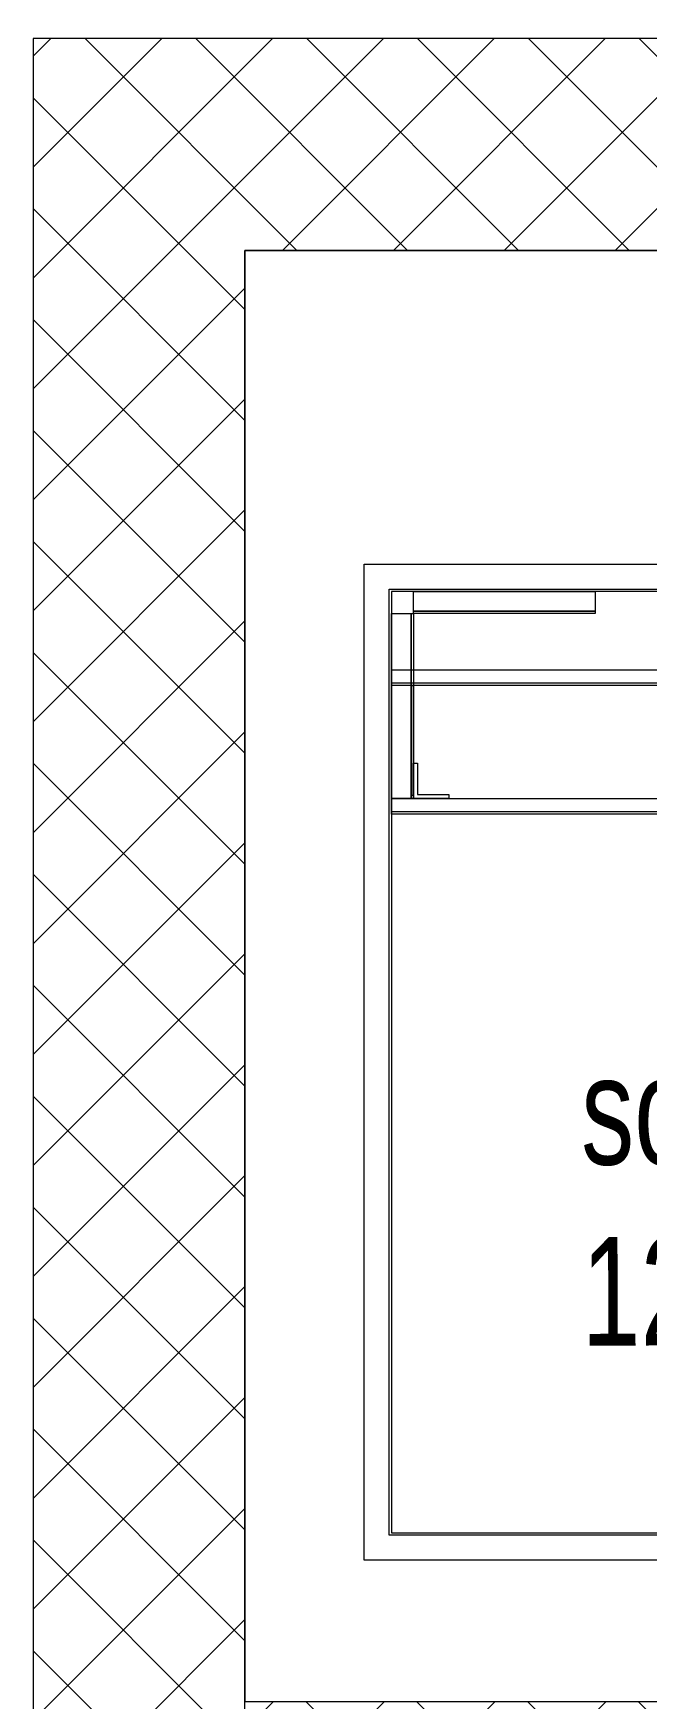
# Model space of a CAD drawing. Header units: millimetres. Extents: x -3782782348 to 131293, y -36553 to 57271.
# Drawn here: x 93025.5 to 93104.1, y 38637 to 38849.7 of the extents above; entities that cross this region are included whole.
import ezdxf

# ---------------------------------------------------------------- set-up
doc = ezdxf.new("R2010")
doc.units = ezdxf.units.MM
doc.header["$LTSCALE"] = 0.01
doc.layers.add('X_Ascensori', color=8, linetype='Continuous')
doc.layers.add('X_MURI', color=8, linetype='Continuous')
doc.styles.add('QUOTE', font='simplex.shx', dxfattribs={"width": 0.7})
pattern_1 = [(45, (139069.621, 4436.309), (-7.0710678, 7.0710678), []), (135, (139069.621, 4436.309), (-7.0710678, -7.0710678), [])]

# ---------------------------------------------------------------- blocks, each defined once
blk = doc.blocks.new('A$C63B8221F')
at = {"layer": 'X_Ascensori'}
for p, q in [((42344.8, 21738.83, 0), (42460.3, 21738.83, 0)), ((42344.8, 21611.83, 0), (42344.8, 21738.83, 0)), ((42348, 21615.03, 0), (42348, 21735.63, 0)), ((42348, 21735.63, 0), (42460.3, 21735.63, 0)), ((42348.3, 21735.33, 0), (42348.3, 21615.33, 0)), ((42460.3, 21735.33, 0), (42348.3, 21735.33, 0)), ((42351.1, 21732.83, 0), (42351.1, 21735.33, 0)), ((42351.1, 21735.33, 0), (42374.3, 21735.33, 0)), ((42374.3, 21735.33, 0), (42374.3, 21732.83, 0)), ((42348.3, 21732.53, 0), (42350.8, 21732.53, 0)), ((42348.3, 21708.93, 0), (42348.3, 21732.53, 0)), ((42350.8, 21732.53, 0), (42351.1, 21732.53, 0)), ((42350.8, 21708.93, 0), (42350.8, 21732.53, 0)), ((42350.8, 21732.53, 0), (42350.8, 21708.93, 0)), ((42351.1, 21732.53, 0), (42351.1, 21732.83, 0)), ((42351.1, 21732.83, 0), (42374.3, 21732.83, 0)), ((42374.3, 21732.83, 0), (42351.1, 21732.83, 0)), ((42374.3, 21732.53, 0), (42351.1, 21732.53, 0)), ((42351.1, 21732.53, 0), (42351.1, 21708.93, 0)), ((42374.3, 21732.83, 0), (42374.3, 21732.53, 0)), ((42348.3, 21723.33, 0), (42348.3, 21725.33, 0)), ((42348.3, 21725.33, 0), (42578.3, 21725.33, 0)), ((42348.3, 21723.63, 0), (42348.3, 21725.33, 0)), ((42348.3, 21725.33, 0), (42578.3, 21725.33, 0)), ((42578.3, 21723.63, 0), (42348.3, 21723.63, 0)), ((42578.3, 21723.33, 0), (42348.3, 21723.33, 0)), ((42350.9, 21723.33, 0), (42351.1, 21723.33, 0)), ((42350.9, 21709.33, 0), (42350.9, 21723.33, 0)), ((42351.1, 21723.33, 0), (42351.1, 21709.33, 0)), ((42351.1, 21713.43, 0), (42351.6, 21713.43, 0)), ((42351.1, 21708.93, 0), (42351.1, 21713.43, 0)), ((42351.6, 21713.43, 0), (42351.6, 21709.43, 0)), ((42348.3, 21706.93, 0), (42348.3, 21708.93, 0)), ((42348.3, 21708.93, 0), (42578.3, 21708.93, 0)), ((42348.3, 21707.23, 0), (42348.3, 21708.93, 0)), ((42348.3, 21708.93, 0), (42578.3, 21708.93, 0)), ((42350.8, 21708.93, 0), (42348.3, 21708.93, 0)), ((42351.1, 21708.93, 0), (42350.8, 21708.93, 0)), ((42351.1, 21709.33, 0), (42350.9, 21709.33, 0)), ((42355.6, 21708.93, 0), (42351.1, 21708.93, 0)), ((42351.6, 21709.43, 0), (42355.6, 21709.43, 0)), ((42355.6, 21709.43, 0), (42355.6, 21708.93, 0)), ((42578.3, 21707.23, 0), (42348.3, 21707.23, 0)), ((42578.3, 21706.93, 0), (42348.3, 21706.93, 0)), ((42460.3, 21615.03, 0), (42348, 21615.03, 0)), ((42348.3, 21615.33, 0), (42460.3, 21615.33, 0)), ((42460.3, 21611.83, 0), (42344.8, 21611.83, 0))]:
    blk.add_line(p, q, dxfattribs=at)

msp = doc.modelspace()

# ---------------------------------------------------------------- hatches: boundary and pattern name
at = {"layer": 'X_MURI', "ltscale": 4}
h = msp.add_hatch(dxfattribs=at)
h.set_pattern_fill('_USER', color=256, scale=10, angle=45, style=0, double=1, pattern_type=0)
h.set_pattern_definition(pattern_1)
h.paths.add_polyline_path([(90296.57, 39311.02), (90341.57, 39311.02), (90341.57, 39261.02), (90296.57, 39261.02)])
h.paths.add_polyline_path([(90296.57, 38915.02), (90341.57, 38915.02), (90341.57, 38865.02), (90296.57, 38865.02)])
h.paths.add_polyline_path([(90713.32, 38880.9), (90713.32, 38853.9), (90833.32, 38853.9), (90833.32, 38880.9)])
h.paths.add_polyline_path([(91296.57, 38837.04), (91323.57, 38837.04), (91323.57, 38606.35), (91296.57, 38606.35)])
h.paths.add_polyline_path([(91688.08, 38837.04), (91715.08, 38837.04), (91715.08, 38717.04), (91688.08, 38717.04)])
h.paths.add_polyline_path([(92397.55, 38409.02), (92377.55, 38409.02), (92377.55, 38849.02), (92397.55, 38849.02)])
h.paths.add_polyline_path([(93052.48, 38637.02), (93329.54, 38637.02), (93329.54, 38621.04), (93052.48, 38621.04)])
h.paths.add_polyline_path([(93052.48, 38822.02), (93329.48, 38822.02), (93329.48, 38849.02), (93025.48, 38849.02), (93025.48, 38409.02), (93329.48, 38409.02), (93329.48, 38436.02), (93052.48, 38436.02)])
h = msp.add_hatch(dxfattribs=at)
h.set_pattern_fill('_USER', color=256, scale=10, angle=45, style=0, double=1, pattern_type=0)
h.set_pattern_definition(pattern_1)
h.paths.add_polyline_path([(93329.48, 38849.02), (93025.48, 38849.02), (93025.48, 38409.02), (93329.48, 38409.02), (93329.48, 38436.02), (93052.48, 38436.02), (93052.48, 38822.02), (93329.48, 38822.02)])

# ---------------------------------------------------------------- linework, layer by layer
for p, q in [((93067.68, 38782.04, 0), (93183.18, 38782.04, 0)), ((93067.68, 38655.04, 0), (93067.68, 38782.04, 0)), ((93070.88, 38658.24, 0), (93070.88, 38778.84, 0)), ((93070.88, 38778.84, 0), (93183.18, 38778.84, 0)), ((93071.18, 38778.54, 0), (93071.18, 38658.54, 0)), ((93183.18, 38778.54, 0), (93071.18, 38778.54, 0)), ((93073.98, 38776.04, 0), (93073.98, 38778.54, 0)), ((93073.98, 38778.54, 0), (93097.18, 38778.54, 0)), ((93097.18, 38778.54, 0), (93097.18, 38776.04, 0)), ((93071.18, 38775.74, 0), (93073.68, 38775.74, 0)), ((93071.18, 38752.14, 0), (93071.18, 38775.74, 0)), ((93073.68, 38775.74, 0), (93073.98, 38775.74, 0)), ((93073.68, 38752.14, 0), (93073.68, 38775.74, 0)), ((93073.68, 38775.74, 0), (93073.68, 38752.14, 0)), ((93073.98, 38775.74, 0), (93073.98, 38776.04, 0)), ((93073.98, 38776.04, 0), (93097.18, 38776.04, 0)), ((93097.18, 38776.04, 0), (93073.98, 38776.04, 0)), ((93097.18, 38775.74, 0), (93073.98, 38775.74, 0)), ((93073.98, 38775.74, 0), (93073.98, 38752.14, 0)), ((93097.18, 38776.04, 0), (93097.18, 38775.74, 0)), ((93071.18, 38766.54, 0), (93071.18, 38768.54, 0)), ((93071.18, 38768.54, 0), (93301.18, 38768.54, 0)), ((93071.18, 38766.84, 0), (93071.18, 38768.54, 0)), ((93071.18, 38768.54, 0), (93301.18, 38768.54, 0)), ((93301.18, 38766.84, 0), (93071.18, 38766.84, 0)), ((93301.18, 38766.54, 0), (93071.18, 38766.54, 0)), ((93073.78, 38766.54, 0), (93073.98, 38766.54, 0)), ((93073.78, 38752.54, 0), (93073.78, 38766.54, 0)), ((93073.98, 38766.54, 0), (93073.98, 38752.54, 0)), ((93073.98, 38756.64, 0), (93074.48, 38756.64, 0)), ((93073.98, 38752.14, 0), (93073.98, 38756.64, 0)), ((93074.48, 38756.64, 0), (93074.48, 38752.64, 0)), ((93071.18, 38750.14, 0), (93071.18, 38752.14, 0)), ((93071.18, 38752.14, 0), (93301.18, 38752.14, 0)), ((93071.18, 38750.44, 0), (93071.18, 38752.14, 0)), ((93071.18, 38752.14, 0), (93301.18, 38752.14, 0)), ((93073.68, 38752.14, 0), (93071.18, 38752.14, 0)), ((93073.98, 38752.14, 0), (93073.68, 38752.14, 0)), ((93073.98, 38752.54, 0), (93073.78, 38752.54, 0)), ((93078.48, 38752.14, 0), (93073.98, 38752.14, 0)), ((93074.48, 38752.64, 0), (93078.48, 38752.64, 0)), ((93078.48, 38752.64, 0), (93078.48, 38752.14, 0)), ((93301.18, 38750.44, 0), (93071.18, 38750.44, 0)), ((93301.18, 38750.14, 0), (93071.18, 38750.14, 0)), ((93183.18, 38658.24, 0), (93070.88, 38658.24, 0)), ((93071.18, 38658.54, 0), (93183.18, 38658.54, 0)), ((93183.18, 38655.04, 0), (93067.68, 38655.04, 0))]:
    msp.add_line(p, q, dxfattribs=at)
at = {"layer": 'X_MURI', "ltscale": 4, "elevation": 0}
for points in [[(93052.48, 38822.02), (93329.48, 38822.02), (93329.48, 38849.02), (93025.48, 38849.02), (93025.48, 38409.02), (93329.48, 38409.02), (93329.48, 38436.02), (93052.48, 38436.02), (93052.48, 38822.02)], [(93052.48, 38822.02), (93329.48, 38822.02), (93329.48, 38849.02), (93025.48, 38849.02), (93025.48, 38409.02), (93329.48, 38409.02), (93329.48, 38436.02), (93052.48, 38436.02), (93052.48, 38822.02)], [(93329.48, 38822.02), (93052.48, 38822.02), (93052.48, 38637.02), (93329.54, 38637.02)]]:
    msp.add_lwpolyline(points, dxfattribs=at)

# ---------------------------------------------------------------- block references
at = {"layer": 'X_MURI', "ltscale": 4}
msp.add_blockref('A$C63B8221F', (50722.88, 17043.21), dxfattribs=at)

# ---------------------------------------------------------------- texts
at = {"layer": 'X_MURI', "ltscale": 4, "insert": (93095.45, 38682.2, 0), "char_height": 1.2701, "width": 124.8693, "attachment_point": 7, "rotation": 0.1491, "style": 'QUOTE'}
msp.add_mtext('{\\fArial|b0|i0|c0|p34;\\H10.9x;sottocorsa\\P120 cm}', dxfattribs=at)

doc.saveas('drawing.dxf')
